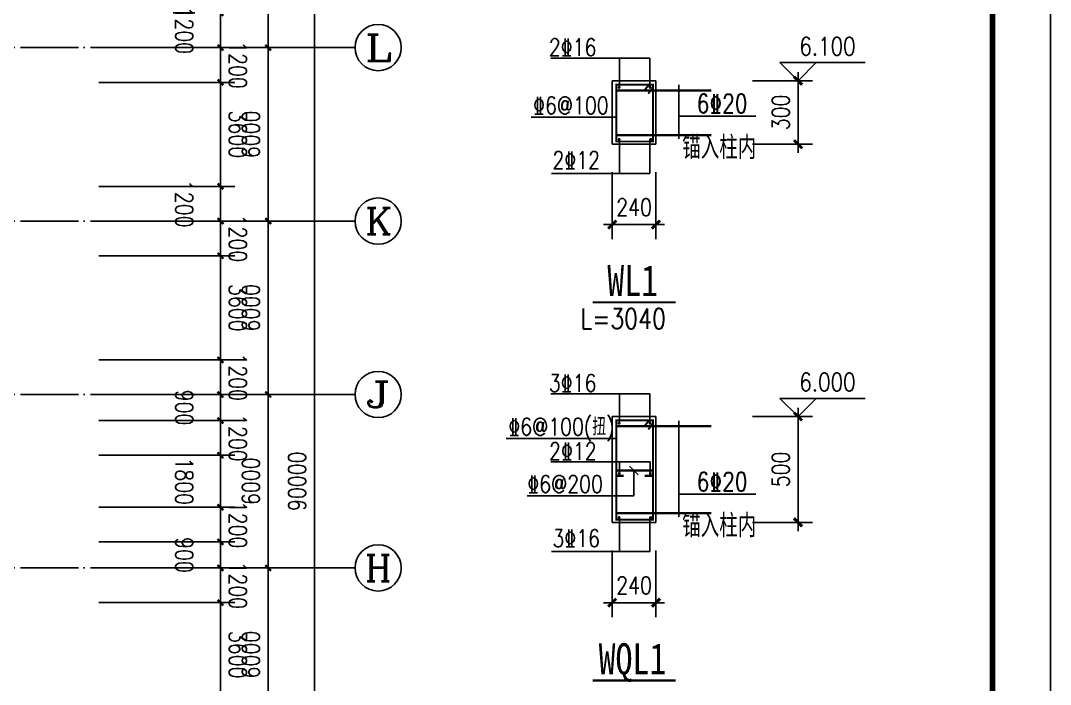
# Model space of a CAD drawing. Extents: x 31695611 to 39053694, y -59225 to 904195.
# Drawn here: x 38743389 to 38778994, y 826230 to 849194 of the extents above; entities that cross this region are included whole.
import ezdxf
from ezdxf.enums import TextEntityAlignment as Align

# ---------------------------------------------------------------- set-up
doc = ezdxf.new("R2010")
doc.units = 0
doc.header["$LTSCALE"] = 1000
doc.header["$MEASUREMENT"] = 0
doc.linetypes.add('ACAD_ISO04W100', pattern=[30.5, 24, -3, 0.5, -3])
doc.linetypes.add('DOTE', pattern=[2.42, 2, -0.2, 0.02, -0.2])
doc.layers.get('0').update_dxf_attribs({"linetype": 'CONTINUOUS'})
doc.layers.get('DEFPOINTS').update_dxf_attribs({"linetype": 'CONTINUOUS'})
for name, color, linetype in [('205', 253, 'CONTINUOUS'), ('AXIS', 3, 'CONTINUOUS'), ('AXIS_TEXT', 7, 'CONTINUOUS'), ('BD', 255, 'CONTINUOUS'), ('DOTE', 1, 'ACAD_ISO04W100'), ('OR', 7, 'CONTINUOUS'), ('PUB_DIM', 3, 'CONTINUOUS'), ('PUB_TEXT', 7, 'CONTINUOUS'), ('PUB_TITLE', 4, 'CONTINUOUS'), ('PUB_WZ', 7, 'CONTINUOUS'), ('标注', 4, 'CONTINUOUS')]:
    doc.layers.add(name, color=color, linetype=linetype)
doc.styles.add('-宋体', font='', dxfattribs={"width": 0.8})
doc.styles.add('_HZTXT', font='txt.shx', dxfattribs={"width": 0.8, "bigfont": 'hztxt.shx'})
doc.styles.add('_TCH_AXIS', font='COMPLEX', dxfattribs={"bigfont": 'GBCBIG'})
doc.styles.add('COMPLEX', font='COMPLEX')
doc.styles.add('DIM_FONT', font='SIMPLEX.shx', dxfattribs={"width": 0.8})
doc.styles.add('中西', font='romans.shx', dxfattribs={"width": 0.8, "height": 350, "bigfont": 'hztxt.shx'})
doc.styles.get('-宋体').set_extended_font_data('SimSun')
doc.dimstyles.new('AXIS200', dxfattribs={"dimscale": 2, "dimtxt": 300, "dimasz": 1, "dimexe": 250, "dimexo": 300, "dimgap": 150, "dimtad": 1, "dimdec": 0, "dimzin": 0, "dimtxsty": 'DIM_FONT', "dimblk": '_DIMX', "dimcen": 0.09, "dimse1": 1, "dimse2": 1, "dimclrt": 7, "dimazin": 3, "dimtfac": 1, "dimtdec": 0, "dimtix": 1, "dimtmove": 0, "dimatfit": 3, "dimtolj": 1, "dimtzin": 0})
doc.dimstyles.new('DIMN200', dxfattribs={"dimscale": 2, "dimtxt": 300, "dimasz": 100, "dimexe": 250, "dimexo": 300, "dimgap": 150, "dimtad": 1, "dimdec": 0, "dimzin": 0, "dimtxsty": 'DIM_FONT', "dimblk": 'ARCHTICK', "dimcen": 0.09, "dimclrt": 7, "dimazin": 3, "dimtfac": 1, "dimtdec": 0, "dimtix": 1, "dimtmove": 0, "dimatfit": 3, "dimtolj": 1, "dimtzin": 0})

# ---------------------------------------------------------------- blocks, each defined once
blk = doc.blocks.new('_DIMX')
blk.add_line((-150, 0), (150, 0))
at = {"const_width": 50}
blk.add_lwpolyline([(-70, -70), (70, 70)], dxfattribs=at)
blk = doc.blocks.new('*D137')
at = {"layer": 'AXIS', "color": 0}
for p, q in [((38763844, 830867), (38763844, 828557)), ((38765356, 830867), (38765356, 828557)), ((38763842, 829057), (38763840, 829057)), ((38763844, 829057), (38765356, 829057)), ((38765358, 829057), (38765360, 829057))]:
    blk.add_line(p, q, dxfattribs=at)
at = {"layer": 'DEFPOINTS', "color": 0}
for p in [(38763844, 831467), (38765356, 831467), (38765356, 829057)]:
    blk.add_point(p, dxfattribs=at)
at = {"layer": 'AXIS', "color": 0, "xscale": 2, "yscale": 2, "zscale": 2}
blk.add_blockref('_DIMX', (38763844, 829057), dxfattribs=at)
at = {"layer": 'AXIS', "color": 0, "xscale": 2, "yscale": 2, "zscale": 2, "rotation": 180}
blk.add_blockref('_DIMX', (38765356, 829057), dxfattribs=at)
at = {"layer": 'AXIS', "color": 7, "insert": (38764600, 829657), "char_height": 600, "attachment_point": 5, "style": 'DIM_FONT'}
blk.add_mtext('\\A1;240', dxfattribs=at)
blk = doc.blocks.new('*D138')
at = {"layer": 'AXIS', "color": 0}
for p, q in [((38768696, 835497), (38770769, 835497)), ((38770269, 831838), (38770269, 835495)), ((38768696, 831836), (38770769, 831836))]:
    blk.add_line(p, q, dxfattribs=at)
at = {"layer": 'DEFPOINTS', "color": 0}
for p in [(38768096, 835497), (38770269, 835497), (38768096, 831836)]:
    blk.add_point(p, dxfattribs=at)
at = {"layer": 'AXIS', "color": 0, "xscale": 2, "yscale": 2, "zscale": 2}
for p, rotation in [((38770269, 835497), 90), ((38770269, 831836), 270)]:
    blk.add_blockref('_DIMX', p, dxfattribs=dict(at, rotation=rotation))
at = {"layer": 'AXIS', "color": 7, "insert": (38769669, 833666), "char_height": 600, "attachment_point": 5, "rotation": 90, "style": 'DIM_FONT'}
blk.add_mtext('\\A1;500', dxfattribs=at)
blk = doc.blocks.new('*D139')
at = {"layer": 'AXIS', "color": 0}
for p, q in [((38763844, 843948), (38763844, 841638)), ((38765356, 843948), (38765356, 841638)), ((38763842, 842138), (38763840, 842138)), ((38763844, 842138), (38765356, 842138)), ((38765358, 842138), (38765360, 842138))]:
    blk.add_line(p, q, dxfattribs=at)
at = {"layer": 'DEFPOINTS', "color": 0}
for p in [(38763844, 844548), (38765356, 844548), (38765356, 842138)]:
    blk.add_point(p, dxfattribs=at)
at = {"layer": 'AXIS', "color": 0, "xscale": 2, "yscale": 2, "zscale": 2}
blk.add_blockref('_DIMX', (38763844, 842138), dxfattribs=at)
at = {"layer": 'AXIS', "color": 0, "xscale": 2, "yscale": 2, "zscale": 2, "rotation": 180}
blk.add_blockref('_DIMX', (38765356, 842138), dxfattribs=at)
at = {"layer": 'AXIS', "color": 7, "insert": (38764600, 842738), "char_height": 600, "attachment_point": 5, "style": 'DIM_FONT'}
blk.add_mtext('\\A1;240', dxfattribs=at)
blk = doc.blocks.new('*D140')
at = {"layer": 'AXIS', "color": 0}
for p, q in [((38768696, 847114), (38770769, 847114)), ((38770269, 844919), (38770269, 847112)), ((38768696, 844917), (38770769, 844917))]:
    blk.add_line(p, q, dxfattribs=at)
at = {"layer": 'DEFPOINTS', "color": 0}
for p in [(38768096, 847114), (38770269, 847114), (38768096, 844917)]:
    blk.add_point(p, dxfattribs=at)
at = {"layer": 'AXIS', "color": 0, "xscale": 2, "yscale": 2, "zscale": 2}
for p, rotation in [((38770269, 847114), 90), ((38770269, 844917), 270)]:
    blk.add_blockref('_DIMX', p, dxfattribs=dict(at, rotation=rotation))
at = {"layer": 'AXIS', "color": 7, "insert": (38769669, 846016), "char_height": 600, "attachment_point": 5, "rotation": 90, "style": 'DIM_FONT'}
blk.add_mtext('\\A1;300', dxfattribs=at)
blk = doc.blocks.new('_ARCHTICK')
at = {"color": 0, "linetype": 'BYBLOCK', "const_width": 0.4}
blk.add_lwpolyline([(-0.5, -0.5), (0.5, 0.5)], dxfattribs=at)
blk = doc.blocks.new('*D923')
at = {"layer": 'AXIS', "color": 0}
for p, q in [((38746100, 829058), (38750800, 829058)), ((38750300, 825458), (38750300, 829058)), ((38746100, 825458), (38750800, 825458))]:
    blk.add_line(p, q, dxfattribs=at)
at = {"layer": 'DEFPOINTS', "color": 0}
for p in [(38745500, 829058), (38750300, 829058), (38745500, 825458)]:
    blk.add_point(p, dxfattribs=at)
at = {"layer": 'AXIS', "color": 0, "xscale": 200, "yscale": 200, "zscale": 200}
for p, rotation in [((38750300, 829058), 90.00010953963951), ((38750300, 825458), 270.0001095396395)]:
    blk.add_blockref('_ARCHTICK', p, dxfattribs=dict(at, rotation=rotation))
at = {"layer": 'AXIS', "color": 7, "insert": (38750900, 827258), "char_height": 600, "attachment_point": 5, "rotation": 270.0001, "style": 'DIM_FONT'}
blk.add_mtext('\\A1;3600', dxfattribs=at)
blk = doc.blocks.new('*D924')
at = {"layer": 'AXIS', "color": 0}
for p, q in [((38750300, 830258), (38750300, 830458)), ((38746100, 830258), (38750800, 830258)), ((38750300, 829058), (38750300, 830258)), ((38746100, 829058), (38750800, 829058)), ((38750300, 829058), (38750300, 828858))]:
    blk.add_line(p, q, dxfattribs=at)
at = {"layer": 'DEFPOINTS', "color": 0}
for p in [(38745500, 830258), (38750300, 830258), (38745500, 829058)]:
    blk.add_point(p, dxfattribs=at)
at = {"layer": 'AXIS', "color": 0, "xscale": 200, "yscale": 200, "zscale": 200}
for p, rotation in [((38750300, 830258), 270.0001095395779), ((38750300, 829058), 90.00010953957785)]:
    blk.add_blockref('_ARCHTICK', p, dxfattribs=dict(at, rotation=rotation))
at = {"layer": 'AXIS', "color": 7, "insert": (38750900, 829658), "char_height": 600, "attachment_point": 5, "rotation": 270.0001, "style": 'DIM_FONT'}
blk.add_mtext('\\A1;1200', dxfattribs=at)
blk = doc.blocks.new('*D925')
at = {"layer": 'AXIS', "color": 0}
for p, q in [((38746100, 831158), (38750800, 831158)), ((38750300, 830258), (38750300, 831158)), ((38746100, 830258), (38750800, 830258))]:
    blk.add_line(p, q, dxfattribs=at)
at = {"layer": 'DEFPOINTS', "color": 0}
for p in [(38745500, 831158), (38750300, 831158), (38745500, 830258)]:
    blk.add_point(p, dxfattribs=at)
at = {"layer": 'AXIS', "color": 0, "xscale": 200, "yscale": 200, "zscale": 200}
for p, rotation in [((38750300, 831158), 90.00010953979061), ((38750300, 830258), 270.0001095397906)]:
    blk.add_blockref('_ARCHTICK', p, dxfattribs=dict(at, rotation=rotation))
at = {"layer": 'AXIS', "color": 7, "insert": (38749050, 830708), "char_height": 600, "attachment_point": 5, "rotation": 270.0001, "style": 'DIM_FONT'}
blk.add_mtext('\\A1;900', dxfattribs=at)
blk = doc.blocks.new('*D926')
at = {"layer": 'AXIS', "color": 0}
for p, q in [((38750300, 832358), (38750300, 832558)), ((38746100, 832358), (38750800, 832358)), ((38750300, 831158), (38750300, 832358)), ((38746100, 831158), (38750800, 831158)), ((38750300, 831158), (38750300, 830958))]:
    blk.add_line(p, q, dxfattribs=at)
at = {"layer": 'DEFPOINTS', "color": 0}
for p in [(38745500, 832358), (38750300, 832358), (38745500, 831158)]:
    blk.add_point(p, dxfattribs=at)
at = {"layer": 'AXIS', "color": 0, "xscale": 200, "yscale": 200, "zscale": 200}
for p, rotation in [((38750300, 832358), 270.0001095395146), ((38750300, 831158), 90.00010953951458)]:
    blk.add_blockref('_ARCHTICK', p, dxfattribs=dict(at, rotation=rotation))
at = {"layer": 'AXIS', "color": 7, "insert": (38750900, 831758), "char_height": 600, "attachment_point": 5, "rotation": 270.0001, "style": 'DIM_FONT'}
blk.add_mtext('\\A1;1200', dxfattribs=at)
blk = doc.blocks.new('*D927')
at = {"layer": 'AXIS', "color": 0}
for p, q in [((38746100, 834158), (38750800, 834158)), ((38750300, 832358), (38750300, 834158)), ((38746100, 832358), (38750800, 832358))]:
    blk.add_line(p, q, dxfattribs=at)
at = {"layer": 'DEFPOINTS', "color": 0}
for p in [(38745500, 834158), (38750300, 834158), (38745500, 832358)]:
    blk.add_point(p, dxfattribs=at)
at = {"layer": 'AXIS', "color": 0, "xscale": 200, "yscale": 200, "zscale": 200}
for p, rotation in [((38750300, 834158), 90.00010953963312), ((38750300, 832358), 270.0001095396331)]:
    blk.add_blockref('_ARCHTICK', p, dxfattribs=dict(at, rotation=rotation))
at = {"layer": 'AXIS', "color": 7, "insert": (38749050, 833258), "char_height": 600, "attachment_point": 5, "rotation": 270.0001, "style": 'DIM_FONT'}
blk.add_mtext('\\A1;1800', dxfattribs=at)
blk = doc.blocks.new('*D928')
at = {"layer": 'AXIS', "color": 0}
for p, q in [((38746100, 835358), (38750800, 835358)), ((38750300, 835358), (38750300, 835558)), ((38750300, 834158), (38750300, 835358)), ((38746100, 834158), (38750800, 834158)), ((38750300, 834158), (38750300, 833958))]:
    blk.add_line(p, q, dxfattribs=at)
at = {"layer": 'DEFPOINTS', "color": 0}
for p in [(38745500, 835358), (38750300, 835358), (38745500, 834158)]:
    blk.add_point(p, dxfattribs=at)
at = {"layer": 'AXIS', "color": 0, "xscale": 200, "yscale": 200, "zscale": 200}
for p, rotation in [((38750300, 835358), 270.0001095395983), ((38750300, 834158), 90.00010953959828)]:
    blk.add_blockref('_ARCHTICK', p, dxfattribs=dict(at, rotation=rotation))
at = {"layer": 'AXIS', "color": 7, "insert": (38750900, 834758), "char_height": 600, "attachment_point": 5, "rotation": 270.0001, "style": 'DIM_FONT'}
blk.add_mtext('\\A1;1200', dxfattribs=at)
blk = doc.blocks.new('*D929')
at = {"layer": 'AXIS', "color": 0}
for p, q in [((38746100, 836258), (38750800, 836258)), ((38750300, 835358), (38750300, 836258)), ((38746100, 835358), (38750800, 835358))]:
    blk.add_line(p, q, dxfattribs=at)
at = {"layer": 'DEFPOINTS', "color": 0}
for p in [(38745500, 836258), (38750300, 836258), (38745500, 835358)]:
    blk.add_point(p, dxfattribs=at)
at = {"layer": 'AXIS', "color": 0, "xscale": 200, "yscale": 200, "zscale": 200}
for p, rotation in [((38750300, 836258), 90.0001095398383), ((38750300, 835358), 270.0001095398383)]:
    blk.add_blockref('_ARCHTICK', p, dxfattribs=dict(at, rotation=rotation))
at = {"layer": 'AXIS', "color": 7, "insert": (38749050, 835808), "char_height": 600, "attachment_point": 5, "rotation": 270.0001, "style": 'DIM_FONT'}
blk.add_mtext('\\A1;900', dxfattribs=at)
blk = doc.blocks.new('*D930')
at = {"layer": 'AXIS', "color": 0}
for p, q in [((38746100, 837458), (38750800, 837458)), ((38750300, 837458), (38750300, 837658)), ((38750300, 836258), (38750300, 837458)), ((38746100, 836258), (38750800, 836258)), ((38750300, 836258), (38750300, 836058))]:
    blk.add_line(p, q, dxfattribs=at)
at = {"layer": 'DEFPOINTS', "color": 0}
for p in [(38745500, 837458), (38750300, 837458), (38745500, 836258)]:
    blk.add_point(p, dxfattribs=at)
at = {"layer": 'AXIS', "color": 0, "xscale": 200, "yscale": 200, "zscale": 200}
for p, rotation in [((38750300, 837458), 270.0001095394102), ((38750300, 836258), 90.00010953941016)]:
    blk.add_blockref('_ARCHTICK', p, dxfattribs=dict(at, rotation=rotation))
at = {"layer": 'AXIS', "color": 7, "insert": (38750900, 836858), "char_height": 600, "attachment_point": 5, "rotation": 270.0001, "style": 'DIM_FONT'}
blk.add_mtext('\\A1;1200', dxfattribs=at)
blk = doc.blocks.new('*D931')
at = {"layer": 'AXIS', "color": 0}
for p, q in [((38746100, 841058), (38750800, 841058)), ((38750300, 837458), (38750300, 841058)), ((38746100, 837458), (38750800, 837458))]:
    blk.add_line(p, q, dxfattribs=at)
at = {"layer": 'DEFPOINTS', "color": 0}
for p in [(38745500, 841058), (38750300, 841058), (38745500, 837458)]:
    blk.add_point(p, dxfattribs=at)
at = {"layer": 'AXIS', "color": 0, "xscale": 200, "yscale": 200, "zscale": 200}
for p, rotation in [((38750300, 841058), 90.00010953964215), ((38750300, 837458), 270.0001095396422)]:
    blk.add_blockref('_ARCHTICK', p, dxfattribs=dict(at, rotation=rotation))
at = {"layer": 'AXIS', "color": 7, "insert": (38750900, 839258), "char_height": 600, "attachment_point": 5, "rotation": 270.0001, "style": 'DIM_FONT'}
blk.add_mtext('\\A1;3600', dxfattribs=at)
blk = doc.blocks.new('*D932')
at = {"layer": 'AXIS', "color": 0}
for p, q in [((38750300, 842258), (38750300, 842458)), ((38746100, 842258), (38750800, 842258)), ((38750300, 841058), (38750300, 842258)), ((38746100, 841058), (38750800, 841058)), ((38750300, 841058), (38750300, 840858))]:
    blk.add_line(p, q, dxfattribs=at)
at = {"layer": 'DEFPOINTS', "color": 0}
for p in [(38745500, 842258), (38750300, 842258), (38745500, 841058)]:
    blk.add_point(p, dxfattribs=at)
at = {"layer": 'AXIS', "color": 0, "xscale": 200, "yscale": 200, "zscale": 200}
for p, rotation in [((38750300, 842258), 270.0001095396384), ((38750300, 841058), 90.00010953963839)]:
    blk.add_blockref('_ARCHTICK', p, dxfattribs=dict(at, rotation=rotation))
at = {"layer": 'AXIS', "color": 7, "insert": (38750900, 841658), "char_height": 600, "attachment_point": 5, "rotation": 270.0001, "style": 'DIM_FONT'}
blk.add_mtext('\\A1;1200', dxfattribs=at)
blk = doc.blocks.new('*D933')
at = {"layer": 'AXIS', "color": 0}
for p, q in [((38746100, 843458), (38750800, 843458)), ((38750300, 842258), (38750300, 843458)), ((38746100, 842258), (38750800, 842258))]:
    blk.add_line(p, q, dxfattribs=at)
at = {"layer": 'DEFPOINTS', "color": 0}
for p in [(38745500, 843458), (38750300, 843458), (38745500, 842258)]:
    blk.add_point(p, dxfattribs=at)
at = {"layer": 'AXIS', "color": 0, "xscale": 200, "yscale": 200, "zscale": 200}
for p, rotation in [((38750300, 843458), 90.00010953974113), ((38750300, 842258), 270.0001095397411)]:
    blk.add_blockref('_ARCHTICK', p, dxfattribs=dict(at, rotation=rotation))
at = {"layer": 'AXIS', "color": 7, "insert": (38749050, 842858), "char_height": 600, "attachment_point": 5, "rotation": 270.0001, "style": 'DIM_FONT'}
blk.add_mtext('\\A1;1200', dxfattribs=at)
blk = doc.blocks.new('*D934')
at = {"layer": 'AXIS', "color": 0}
for p, q in [((38746100, 847058), (38750800, 847058)), ((38750300, 843458), (38750300, 847058)), ((38746100, 843458), (38750800, 843458))]:
    blk.add_line(p, q, dxfattribs=at)
at = {"layer": 'DEFPOINTS', "color": 0}
for p in [(38745500, 847058), (38750300, 847058), (38745500, 843458)]:
    blk.add_point(p, dxfattribs=at)
at = {"layer": 'AXIS', "color": 0, "xscale": 200, "yscale": 200, "zscale": 200}
for p, rotation in [((38750300, 847058), 90.00010953950697), ((38750300, 843458), 270.000109539507)]:
    blk.add_blockref('_ARCHTICK', p, dxfattribs=dict(at, rotation=rotation))
at = {"layer": 'AXIS', "color": 7, "insert": (38750900, 845258), "char_height": 600, "attachment_point": 5, "rotation": 270.0001, "style": 'DIM_FONT'}
blk.add_mtext('\\A1;3600', dxfattribs=at)
blk = doc.blocks.new('*D935')
at = {"layer": 'AXIS', "color": 0}
for p, q in [((38746100, 848258), (38750800, 848258)), ((38750300, 848258), (38750300, 848458)), ((38750300, 847058), (38750300, 848258)), ((38746100, 847058), (38750800, 847058)), ((38750300, 847058), (38750300, 846858))]:
    blk.add_line(p, q, dxfattribs=at)
at = {"layer": 'DEFPOINTS', "color": 0}
for p in [(38745500, 848258), (38750300, 848258), (38745500, 847058)]:
    blk.add_point(p, dxfattribs=at)
at = {"layer": 'AXIS', "color": 0, "xscale": 200, "yscale": 200, "zscale": 200}
for p, rotation in [((38750300, 848258), 270.0001095398758), ((38750300, 847058), 90.00010953987578)]:
    blk.add_blockref('_ARCHTICK', p, dxfattribs=dict(at, rotation=rotation))
at = {"layer": 'AXIS', "color": 7, "insert": (38750900, 847658), "char_height": 600, "attachment_point": 5, "rotation": 270.0001, "style": 'DIM_FONT'}
blk.add_mtext('\\A1;1200', dxfattribs=at)
blk = doc.blocks.new('*D936')
at = {"layer": 'AXIS', "color": 0}
for p, q in [((38746100, 849458), (38750800, 849458)), ((38750300, 848258), (38750300, 849458)), ((38746100, 848258), (38750800, 848258))]:
    blk.add_line(p, q, dxfattribs=at)
at = {"layer": 'DEFPOINTS', "color": 0}
for p in [(38745500, 849458), (38750300, 849458), (38745500, 848258)]:
    blk.add_point(p, dxfattribs=at)
at = {"layer": 'AXIS', "color": 0, "xscale": 200, "yscale": 200, "zscale": 200}
for p, rotation in [((38750300, 849458), 90.00010953953175), ((38750300, 848258), 270.0001095395318)]:
    blk.add_blockref('_ARCHTICK', p, dxfattribs=dict(at, rotation=rotation))
at = {"layer": 'AXIS', "color": 7, "insert": (38749050, 848858), "char_height": 600, "attachment_point": 5, "rotation": 270.0001, "style": 'DIM_FONT'}
blk.add_mtext('\\A1;1200', dxfattribs=at)
blk = doc.blocks.new('*D1093')
at = {"layer": 'AXIS', "color": 0}
for p, q in [((38747551, 830258), (38752451, 830258)), ((38751951, 824258), (38751951, 830258)), ((38747551, 824258), (38752451, 824258))]:
    blk.add_line(p, q, dxfattribs=at)
at = {"layer": 'DEFPOINTS', "color": 0}
for p in [(38746951, 830258), (38751951, 830258), (38746951, 824258)]:
    blk.add_point(p, dxfattribs=at)
at = {"layer": 'AXIS', "color": 0, "xscale": 200, "yscale": 200, "zscale": 200}
for p, rotation in [((38751951, 830258), 89.99989046034315), ((38751951, 824258), 269.9998904603431)]:
    blk.add_blockref('_ARCHTICK', p, dxfattribs=dict(at, rotation=rotation))
at = {"layer": 'AXIS', "color": 7, "insert": (38751351, 827259), "char_height": 600, "attachment_point": 5, "rotation": 89.9999, "style": 'DIM_FONT'}
blk.add_mtext('\\A1;6000', dxfattribs=at)
blk = doc.blocks.new('*D1094')
at = {"layer": 'AXIS', "color": 0}
for p, q in [((38747551, 836258), (38752451, 836258)), ((38751951, 830258), (38751951, 836258)), ((38747551, 830258), (38752451, 830258))]:
    blk.add_line(p, q, dxfattribs=at)
at = {"layer": 'DEFPOINTS', "color": 0}
for p in [(38746951, 836258), (38751951, 836258), (38746951, 830258)]:
    blk.add_point(p, dxfattribs=at)
at = {"layer": 'AXIS', "color": 0, "xscale": 200, "yscale": 200, "zscale": 200}
for p, rotation in [((38751951, 836258), 89.9998904604143), ((38751951, 830258), 269.9998904604143)]:
    blk.add_blockref('_ARCHTICK', p, dxfattribs=dict(at, rotation=rotation))
at = {"layer": 'AXIS', "color": 7, "insert": (38751351, 833259), "char_height": 600, "attachment_point": 5, "rotation": 89.9999, "style": 'DIM_FONT'}
blk.add_mtext('\\A1;6000', dxfattribs=at)
blk = doc.blocks.new('*D1095')
at = {"layer": 'AXIS', "color": 0}
for p, q in [((38747551, 842258), (38752451, 842258)), ((38751951, 836258), (38751951, 842258)), ((38747551, 836258), (38752451, 836258))]:
    blk.add_line(p, q, dxfattribs=at)
at = {"layer": 'DEFPOINTS', "color": 0}
for p in [(38746951, 842258), (38751951, 842258), (38746951, 836258)]:
    blk.add_point(p, dxfattribs=at)
at = {"layer": 'AXIS', "color": 0, "xscale": 200, "yscale": 200, "zscale": 200}
for p, rotation in [((38751951, 842258), 89.99989046034315), ((38751951, 836258), 269.9998904603431)]:
    blk.add_blockref('_ARCHTICK', p, dxfattribs=dict(at, rotation=rotation))
at = {"layer": 'AXIS', "color": 7, "insert": (38751351, 839259), "char_height": 600, "attachment_point": 5, "rotation": 89.9999, "style": 'DIM_FONT'}
blk.add_mtext('\\A1;6000', dxfattribs=at)
blk = doc.blocks.new('*D1096')
at = {"layer": 'AXIS', "color": 0}
for p, q in [((38747551, 848258), (38752451, 848258)), ((38751951, 842258), (38751951, 848258)), ((38747551, 842258), (38752451, 842258))]:
    blk.add_line(p, q, dxfattribs=at)
at = {"layer": 'DEFPOINTS', "color": 0}
for p in [(38746951, 848258), (38751951, 848258), (38746951, 842258)]:
    blk.add_point(p, dxfattribs=at)
at = {"layer": 'AXIS', "color": 0, "xscale": 200, "yscale": 200, "zscale": 200}
for p, rotation in [((38751951, 848258), 89.99989046034315), ((38751951, 842258), 269.9998904603431)]:
    blk.add_blockref('_ARCHTICK', p, dxfattribs=dict(at, rotation=rotation))
at = {"layer": 'AXIS', "color": 7, "insert": (38751351, 845259), "char_height": 600, "attachment_point": 5, "rotation": 89.9999, "style": 'DIM_FONT'}
blk.add_mtext('\\A1;6000', dxfattribs=at)
blk = doc.blocks.new('*D1097')
at = {"layer": 'AXIS', "color": 0}
for p, q in [((38747551, 854258), (38752451, 854258)), ((38751951, 848258), (38751951, 854258)), ((38747551, 848258), (38752451, 848258))]:
    blk.add_line(p, q, dxfattribs=at)
at = {"layer": 'DEFPOINTS', "color": 0}
for p in [(38746951, 854258), (38751951, 854258), (38746951, 848258)]:
    blk.add_point(p, dxfattribs=at)
at = {"layer": 'AXIS', "color": 0, "xscale": 200, "yscale": 200, "zscale": 200}
for p, rotation in [((38751951, 854258), 89.9998904604143), ((38751951, 848258), 269.9998904604143)]:
    blk.add_blockref('_ARCHTICK', p, dxfattribs=dict(at, rotation=rotation))
at = {"layer": 'AXIS', "color": 7, "insert": (38751351, 851259), "char_height": 600, "attachment_point": 5, "rotation": 89.9999, "style": 'DIM_FONT'}
blk.add_mtext('\\A1;6000', dxfattribs=at)
blk = doc.blocks.new('*D1102')
at = {"layer": 'AXIS', "color": 0}
for p, q in [((38747551, 878259), (38754051, 878258)), ((38753551, 788258), (38753551, 878258)), ((38747551, 788259), (38754051, 788258))]:
    blk.add_line(p, q, dxfattribs=at)
at = {"layer": 'DEFPOINTS', "color": 0}
for p in [(38746951, 878259), (38753551, 878258), (38746951, 788259)]:
    blk.add_point(p, dxfattribs=at)
at = {"layer": 'AXIS', "color": 0, "xscale": 200, "yscale": 200, "zscale": 200}
for p, rotation in [((38753551, 878258), 89.99989046036686), ((38753551, 788258), 269.9998904603668)]:
    blk.add_blockref('_ARCHTICK', p, dxfattribs=dict(at, rotation=rotation))
at = {"layer": 'AXIS', "color": 7, "insert": (38752951, 833258), "char_height": 600, "attachment_point": 5, "rotation": 89.9999, "style": 'DIM_FONT'}
blk.add_mtext('\\A1;90000', dxfattribs=at)
blk = doc.blocks.new('_AXISO')
blk.add_circle((0, 0), 0.5)
at = {"layer": 'AXIS_TEXT', "style": 'COMPLEX', "width": 1.041667}
blk.add_attdef('A', text='', height=0.56, dxfattribs=at).set_placement((-0.25, -0.28), (0.25, -0.28), align=Align.FIT)

msp = doc.modelspace()

# ---------------------------------------------------------------- linework, layer by layer
for p, q in [((38763844.3, 847112.1), (38765356.3, 847112.1)), ((38763844.3, 844915.5), (38763844.3, 847112.1)), ((38765356.3, 847112.1), (38765356.3, 844915.5)), ((38766151.9, 846968.2), (38766151.9, 845103.9)), ((38766151.9, 845888.6), (38768807.3, 845888.6)), ((38765356.3, 844915.5), (38763844.3, 844915.5)), ((38763844.3, 844915.5), (38765356.3, 844915.5)), ((38763844.3, 835495.3), (38765356.3, 835495.3)), ((38763844.3, 831834), (38763844.3, 835495.3)), ((38765356.3, 835495.3), (38765356.3, 831834)), ((38766151.9, 835351.3), (38766151.9, 832022.4)), ((38764437.5, 833776.7), (38764736.4, 833477.8)), ((38766151.9, 832807.2), (38768807.3, 832807.2)), ((38765356.3, 831834), (38763844.3, 831834)), ((38763844.3, 831834), (38765356.3, 831834))]:
    msp.add_line(p, q)
at = {"const_width": 80}
for points in [[(38763982, 846780.6), (38767274.8, 846780.6)], [(38763982, 845234.8), (38767274.8, 845234.8)], [(38763982, 835163.8), (38767274.8, 835163.8)], [(38763989.1, 833627.3), (38765262.1, 833627.3)], [(38763989.1, 833446.7), (38764245.9, 833446.7)], [(38764968.8, 833446.7), (38765262.1, 833446.7)], [(38763982, 832153.3), (38767274.8, 832153.3)]]:
    msp.add_lwpolyline(points, dxfattribs=at)
at = {"layer": '205', "const_width": 75.6}
for points in [[(38763163.8, 839447.6), (38766035.9, 839447.6)], [(38763163.8, 826366.1), (38766035.9, 826366.1)]]:
    msp.add_lwpolyline(points, dxfattribs=at)
at = {"layer": 'AXIS'}
for p, q in [((38746951.3, 848258.5), (38754951.3, 848258.5)), ((38746951.3, 842258.5), (38754951.3, 842258.5)), ((38746951.3, 836258.5), (38754951.3, 836258.5)), ((38746951.3, 830258.5), (38754951.3, 830258.5))]:
    msp.add_line(p, q, dxfattribs=at)
at = {"layer": 'BD'}
for p, q in [((38761037.3, 845848.6), (38763977.7, 845848.6)), ((38760179.7, 834735.5), (38763977.7, 834735.5)), ((38760902.6, 832752.9), (38764586.9, 832752.9))]:
    msp.add_line(p, q, dxfattribs=at)
at = {"layer": 'BD', "const_width": 67.2}
for points in [[(38763982, 846982), (38765255, 846982), (38765255, 845010.4), (38763982, 845010.4), (38763982, 846982)], [(38763982, 835365.2), (38765255, 835365.2), (38765255, 831929), (38763982, 831929), (38763982, 835365.2)]]:
    msp.add_lwpolyline(points, dxfattribs=at)
at = {"layer": 'BD', "const_width": 50.4}
for points in [[(38764056.6, 846882.2, 1), (38764107, 846882.2, 1)], [(38765130, 846882.2, 1), (38765180.4, 846882.2, 1)], [(38764056.6, 845085.3, 1), (38764107, 845085.3, 1)], [(38765154.9, 845085.3, 1), (38765205.3, 845085.3, 1)], [(38764056.6, 835265.4, 1), (38764107, 835265.4, 1)], [(38765130, 835265.4, 1), (38765180.4, 835265.4, 1)], [(38764063.8, 833525.4, 1), (38764114.2, 833525.4, 1)], [(38765137.1, 833525.4, 1), (38765187.5, 833525.4, 1)], [(38764056.6, 832003.8, 1), (38764107, 832003.8, 1)], [(38765154.9, 832003.8, 1), (38765205.3, 832003.8, 1)]]:
    msp.add_lwpolyline(points, format="xyb", close=True, dxfattribs=at)
at = {"layer": 'DOTE', "linetype": 'DOTE'}
for p, q in [((38707086.1, 848258.6), (38746951.3, 848258.5)), ((38707086, 842258.6), (38746951.3, 842258.5)), ((38707086, 836258.6), (38746951.3, 836258.5)), ((38707086, 830258.6), (38746951.3, 830258.5))]:
    msp.add_line(p, q, dxfattribs=at)
at = {"layer": 'OR'}
for p, q in [((38765150.1, 847899.8), (38761717.7, 847899.8)), ((38764090.7, 846906.9), (38764090.7, 847899.8)), ((38765150.1, 846906.9), (38765150.1, 847899.8)), ((38764090.7, 843909.9), (38764090.7, 845096.1)), ((38765150.1, 843909.9), (38765150.1, 845096.1)), ((38765150.1, 843909.9), (38761744.3, 843909.9)), ((38765150.1, 836283), (38761717.7, 836283)), ((38764090.7, 835290.1), (38764090.7, 836283)), ((38765150.1, 835290.1), (38765150.1, 836283)), ((38765157.2, 833926.9), (38761724.9, 833926.9)), ((38764097.9, 833550.1), (38764097.9, 833926.9)), ((38765157.2, 833550.1), (38765157.2, 833926.9)), ((38764586.9, 832752.9), (38764586.9, 833627.3)), ((38764090.7, 830828.4), (38764090.7, 832014.6)), ((38765150.1, 830828.4), (38765150.1, 832014.6)), ((38765150.1, 830828.4), (38761744.3, 830828.4))]:
    msp.add_line(p, q, dxfattribs=at)
at = {"layer": 'OR', "const_width": 67.2}
for points in [[(38765125.8, 846987.8), (38764968.7, 846796.6)], [(38765247.2, 846858.3), (38765090.1, 846667.2)], [(38765125.8, 835371), (38764968.7, 835179.8)], [(38765247.2, 835241.5), (38765090.1, 835050.4)]]:
    msp.add_lwpolyline(points, dxfattribs=at)
at = {"layer": 'PUB_DIM'}
for p, q in [((38770269.4, 847112.6), (38769639.4, 847742.6)), ((38769639.4, 847742.6), (38770899.4, 847742.6)), ((38770269.4, 847742.6), (38772587.4, 847742.6)), ((38770899.4, 847742.6), (38770269.4, 847112.6)), ((38770269.4, 835495.8), (38769639.4, 836125.8)), ((38769639.4, 836125.8), (38770899.4, 836125.8)), ((38770269.4, 836125.8), (38772587.4, 836125.8)), ((38770899.4, 836125.8), (38770269.4, 835495.8))]:
    msp.add_line(p, q, dxfattribs=at)
at = {"layer": 'PUB_TITLE'}
msp.add_lwpolyline([(38694994.4, 755595.5), (38778994.4, 755595.5), (38778994.4, 904195.5), (38694994.4, 904195.5)], close=True, dxfattribs=at)
at = {"layer": 'PUB_TITLE', "const_width": 200}
msp.add_lwpolyline([(38696994.4, 757595.5), (38776994.4, 757595.5), (38776994.4, 899195.5), (38696994.4, 899195.5)], close=True, dxfattribs=at)

# ---------------------------------------------------------------- block references
at = {"layer": 'AXIS'}
ref = msp.add_blockref('_AXISO', (38755751.3, 848258.5), dxfattribs=dict(at, xscale=1600, yscale=1600, zscale=1600))
ref.add_attrib('A', 'L', dxfattribs={"layer": 'AXIS_TEXT', "height": 905.1, "style": '_TCH_AXIS', "width": 1.4}).set_placement((38755298.8, 847805.9), (38756203.9, 847805.9), align=Align.FIT)
ref = msp.add_blockref('_AXISO', (38755751.3, 842258.5), dxfattribs=dict(at, xscale=1600, yscale=1600, zscale=1600))
ref.add_attrib('A', 'K', dxfattribs={"layer": 'AXIS_TEXT', "height": 905.1, "style": '_TCH_AXIS', "width": 1.105263}).set_placement((38755298.8, 841805.9), (38756203.9, 841805.9), align=Align.FIT)
ref = msp.add_blockref('_AXISO', (38755751.3, 836258.5), dxfattribs=dict(at, xscale=1600, yscale=1600, zscale=1600))
ref.add_attrib('A', 'J', dxfattribs={"layer": 'AXIS_TEXT', "height": 905.1, "style": '_TCH_AXIS', "width": 1.909091}).set_placement((38755298.8, 835805.9), (38756203.9, 835805.9), align=Align.FIT)
ref = msp.add_blockref('_AXISO', (38755751.3, 830258.5), dxfattribs=dict(at, xscale=1600, yscale=1600, zscale=1600))
ref.add_attrib('A', 'H', dxfattribs={"layer": 'AXIS_TEXT', "height": 905.1, "style": '_TCH_AXIS', "width": 1.05}).set_placement((38755298.8, 829805.9), (38756203.9, 829805.9), align=Align.FIT)

# ---------------------------------------------------------------- texts
at = {"layer": 'PUB_DIM', "style": 'DIM_FONT', "width": 0.8}
for s, p in [('6.100', (38771287.1, 848305.6)), ('6.000', (38771287.1, 836688.7))]:
    msp.add_text(s, height=630, dxfattribs=at).set_placement(p, align=Align.MIDDLE)
at = {"layer": 'PUB_TEXT', "style": '_HZTXT', "width": 0.8}
for p in [(38766264.5, 844403.8), (38766264.5, 831322.4)]:
    msp.add_text('锚入柱内', height=800, dxfattribs=at).set_placement(p)
at = {"layer": 'PUB_WZ', "width": 0.8}
for s, height, style, p in [('2%%13216', 600, '_HZTXT', (38761653.4, 847970)), ('%%1326@100', 600, '_HZTXT', (38761110.6, 845958.3)), ('6%%13220', 640, '_HZTXT', (38766767.5, 846004)), ('2%%13212', 600, '_HZTXT', (38761776.6, 844065.4)), ('WL1', 1075.2, '-宋体', (38763674, 839660.9)), ('3%%13216', 600, '_HZTXT', (38761653.4, 836353.2)), ('%%1326@100(扭)', 600, '_HZTXT', (38760252.9, 834845.2)), ('2%%13212', 600, '_HZTXT', (38761660.5, 833997)), ('6%%13220', 640, '_HZTXT', (38766767.5, 832922.5)), ('%%1326@200', 600, '_HZTXT', (38760910.8, 832862.6)), ('3%%13216', 600, '_HZTXT', (38761776.6, 830983.9)), ('WQL1', 1075.2, '-宋体', (38763374.1, 826579.5))]:
    msp.add_text(s, height=height, dxfattribs=dict(at, style=style)).set_placement(p)
at = {"layer": '标注', "style": '中西', "width": 0.8}
msp.add_text('L=3040', height=700, dxfattribs=at).set_placement((38762746.6, 838532.2))

# ---------------------------------------------------------------- dimensions: what is measured, and where the dimension line sits
at = {"layer": 'AXIS'}
for p1, p2, distance, picture, middle in [((38746951.2, 788258.5), (38746951.4, 878258.5), -6600, '*D1102', (38752951.3, 833258.5)), ((38746951.3, 848258.5), (38746951.4, 854258.5), -5000, '*D1097', (38751351.3, 851258.5)), ((38745500, 847058.4), (38745500, 848258.4), -4800, '*D935', (38750900, 847658.4)), ((38746951.3, 842258.5), (38746951.3, 848258.5), -5000, '*D1096', (38751351.3, 845258.5)), ((38745500, 843458.4), (38745500, 847058.4), -4800, '*D934', (38750900, 845258.4)), ((38745500, 841058.4), (38745500, 842258.4), -4800, '*D932', (38750900, 841658.4)), ((38746951.3, 836258.5), (38746951.3, 842258.5), -5000, '*D1095', (38751351.3, 839258.5)), ((38745500, 837458.4), (38745500, 841058.4), -4800, '*D931', (38750900, 839258.4)), ((38745500, 836258.5), (38745500, 837458.4), -4800, '*D930', (38750900, 836858.5)), ((38746951.3, 830258.5), (38746951.3, 836258.5), -5000, '*D1094', (38751351.3, 833258.5)), ((38745500, 834158.3), (38745500, 835358.3), -4800, '*D928', (38750900, 834758.3)), ((38745500, 831158.3), (38745500, 832358.3), -4800, '*D926', (38750900, 831758.3)), ((38745500, 829058.4), (38745500, 830258.5), -4800, '*D924', (38750900, 829658.5)), ((38746951.3, 824258.5), (38746951.3, 830258.5), -5000, '*D1093', (38751351.3, 827258.5)), ((38745500, 825458.4), (38745500, 829058.4), -4800, '*D923', (38750900, 827258.4))]:
    dim = msp.add_aligned_dim(p1=p1, p2=p2, distance=distance, dimstyle='DIMN200', dxfattribs=at)
    dim.commit()
    dim.dimension.update_dxf_attribs({"geometry": picture, "text_midpoint": middle})
for base, p1, p2, picture, middle in [((38750300, 849458.4), (38745500, 848258.4), (38745500, 849458.4), '*D936', (38749050, 848858.4)), ((38750300, 843458.4), (38745500, 842258.4), (38745500, 843458.4), '*D933', (38749050, 842858.4)), ((38750300, 836258.5), (38745500, 835358.3), (38745500, 836258.5), '*D929', (38749050, 835808.4)), ((38750300, 834158.3), (38745500, 832358.3), (38745500, 834158.3), '*D927', (38749050, 833258.3)), ((38750300, 831158.3), (38745500, 830258.5), (38745500, 831158.3), '*D925', (38749050, 830708.4))]:
    dim = msp.add_linear_dim(base=base, p1=p1, p2=p2, angle=90.00011, dimstyle='DIMN200', dxfattribs=at)
    dim.commit()
    dim.dimension.update_dxf_attribs({"geometry": picture, "text_midpoint": middle, "dimtype": 129})
for p1, p2, distance, text, picture, middle in [((38768095.6, 844917.2), (38768095.6, 847113.8), -2173.9, '300', '*D140', (38769669.4, 846015.5)), ((38763844.3, 844548.2), (38765356.3, 844548.2), -2409.9, '240', '*D139', (38764600.3, 842738.3)), ((38768095.6, 831835.7), (38768095.6, 835497), -2173.9, '500', '*D138', (38769669.4, 833666.4)), ((38763844.3, 831466.7), (38765356.3, 831466.7), -2409.9, '240', '*D137', (38764600.3, 829656.8))]:
    dim = msp.add_aligned_dim(p1=p1, p2=p2, distance=distance, text=text, dimstyle='AXIS200', override={"dimsah": 1, "dimse1": 0, "dimse2": 0}, dxfattribs=at)
    dim.commit()
    dim.dimension.update_dxf_attribs({"geometry": picture, "text_midpoint": middle})

doc.saveas('drawing.dxf')
